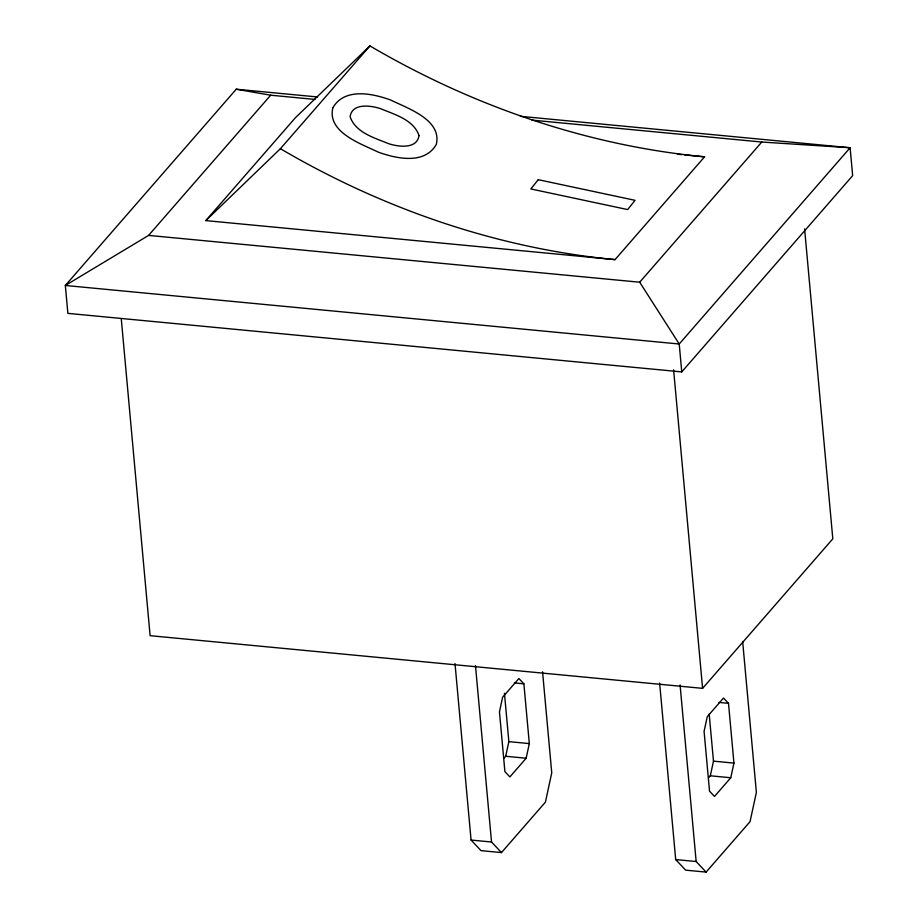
<?xml version="1.0" encoding="UTF-8"?>
<svg xmlns="http://www.w3.org/2000/svg" width="918" height="918" viewBox="0 0 918 918"><rect width="100%" height="100%" fill="white"/><g stroke="black" fill="none" stroke-linecap="round" stroke-linejoin="round"><path stroke-width="1.38" d="M503.879 758.36L505.692 756.283L508.859 741.641L504.452 693.251M526.152 758.234L529.319 743.591L523.88 683.818L518.899 678.528L502.616 697.21L499.461 711.852L504.9 771.636L509.88 776.926L526.152 758.234L505.692 756.283M708.501 777.867L710.314 775.79L713.481 761.148L709.201 714.181M730.774 777.741L733.941 763.099L728.502 703.326L723.522 698.036L707.25 716.717L704.083 731.359L709.522 791.144L714.502 796.434L730.774 777.741L710.314 775.79M317.628 96.975L236.247 89.218L65.339 285.475L67.875 313.371L681.753 371.905L852.661 175.648L850.125 147.752L520.345 116.311M531.935 120.12L761.779 142.038L850.125 147.752L679.217 344.009L65.339 285.475L148.601 235.398L270.684 95.208L314.943 99.431M205.804 220.607L295.332 117.802L369.92 45.9A751.268 621.991 41.1 0 0 704.576 156.829L615.049 259.622L205.804 220.607L280.403 148.705L369.92 45.9M148.601 235.398L639.697 282.216L761.779 142.038M455.007 663.565L471.072 840.062L481.021 850.642L501.48 852.592L545.43 802.125L551.752 772.853L542.561 671.792M121.256 318.638L150.116 635.681L702.591 688.362L832.81 538.832L804.604 228.926M659.629 683.072L675.694 859.569L685.643 870.149L706.103 872.1L750.052 821.633L756.375 792.36L742.651 641.487M677.484 154.235L681.764 154.649M684.61 154.924L704.576 156.829M514.321 682.9L523.88 683.818M718.955 702.408L728.502 703.326M508.859 741.641L529.319 743.591M713.481 761.148L733.941 763.099M471.072 840.062L491.532 842.013L501.48 852.592M675.694 859.569L696.154 861.52L706.103 872.1M236.247 89.218L270.684 95.208M639.697 282.216L679.217 344.009L681.753 371.905M673.617 369.885L702.591 688.362M680.089 685.023L696.154 861.52M475.467 665.516L491.532 842.013M615.049 259.622A751.268 621.991 41.1 0 1 280.403 148.705M419.021 135.566C417.036 149.393 398.332 146.857 388.658 143.69C374.613 137.895 355.415 132.617 350.102 116.678C352.087 102.827 370.792 105.444 380.454 108.634C394.476 114.452 413.628 119.696 419.021 135.566M332.832 107.831C326.957 132.479 361.359 143.862 378.331 152.158C396.519 158.699 424.598 164.861 436.314 144.401C442.155 119.742 407.546 108.347 390.609 100.005C372.49 93.395 344.491 87.474 332.832 107.831M538.235 179.687L530.845 188.959L627.671 209.579L635.061 200.319L538.235 179.687"/></g></svg>
